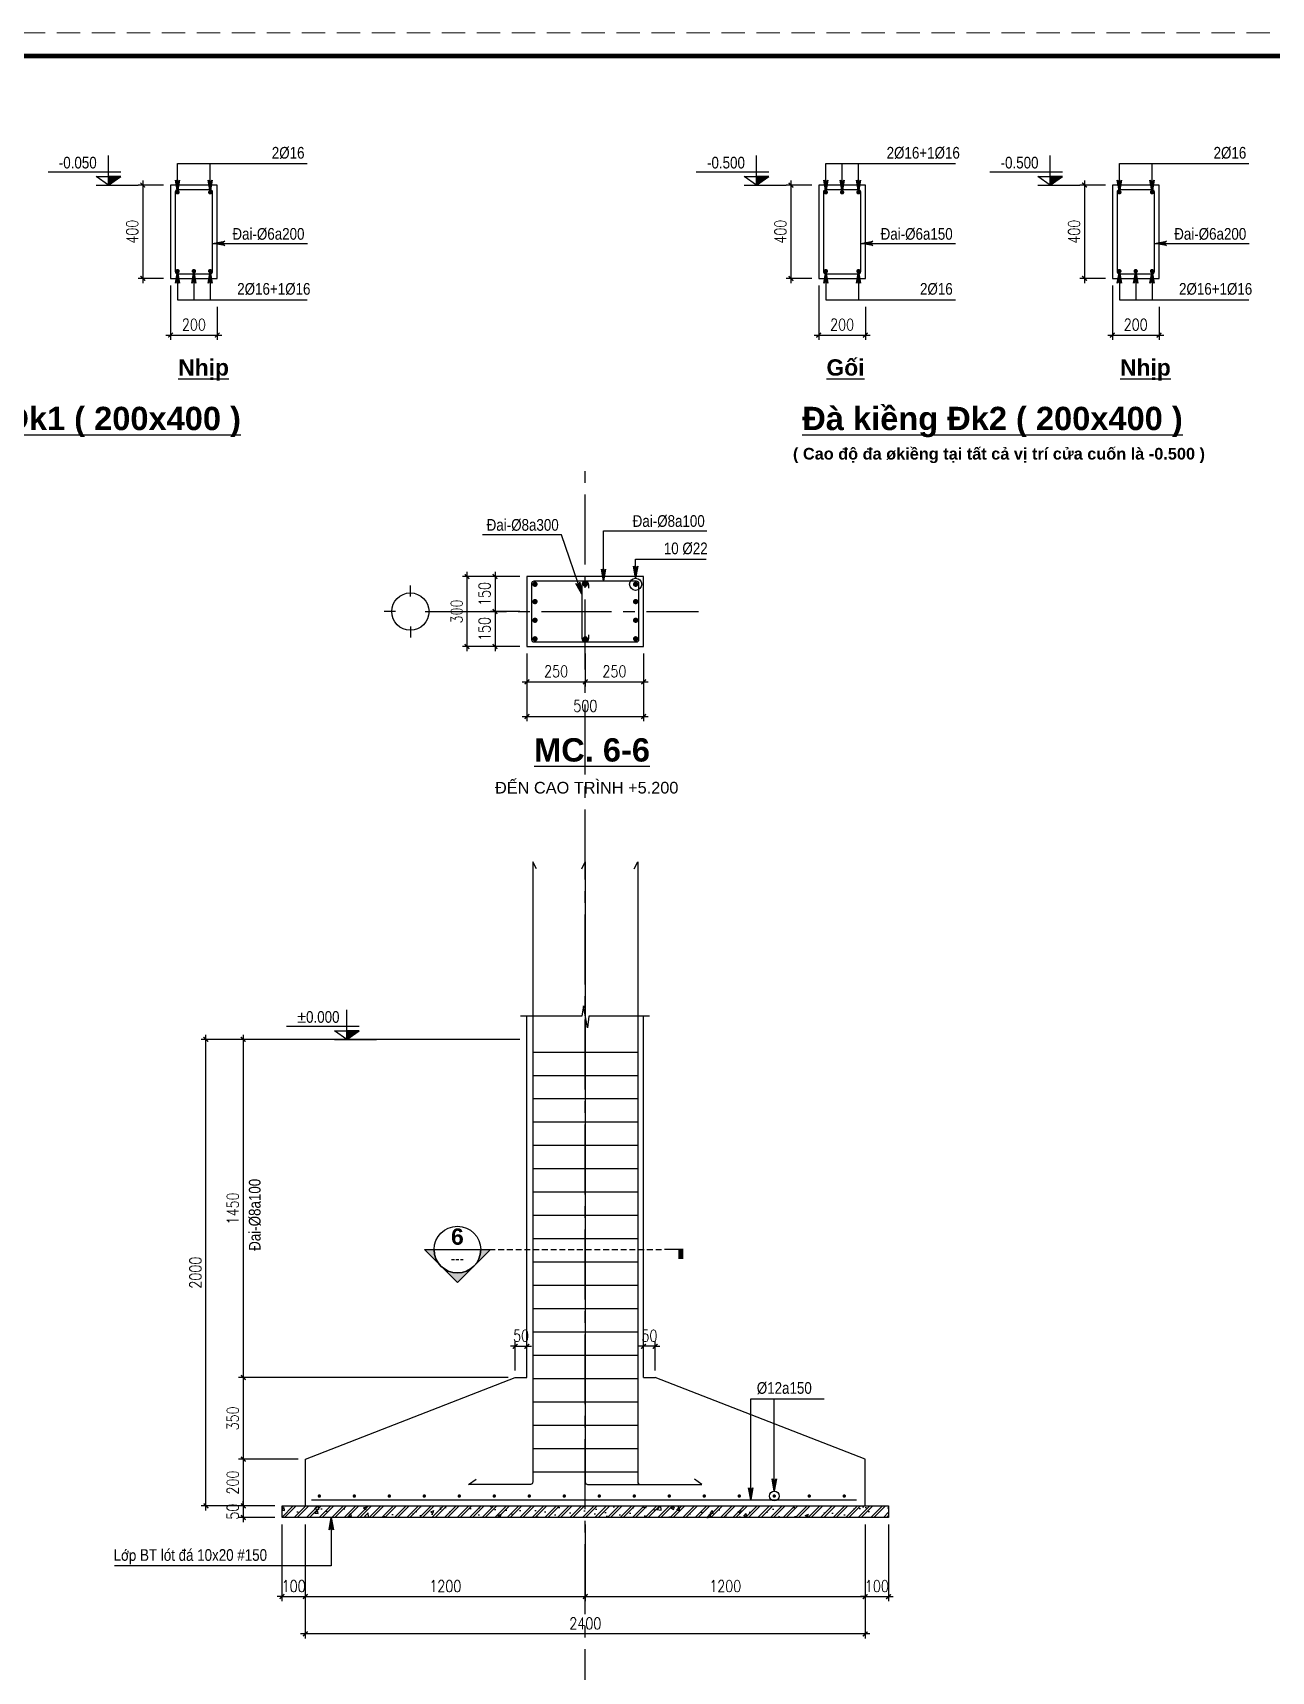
# Model space of a CAD drawing. Header units: millimetres. Extents: x 651127 to 1529722, y 768575 to 1021311.
# Drawn here: x 1387578 to 1414119, y 855819 to 890941 of the extents above; entities that cross this region are included whole.
import ezdxf
from ezdxf.enums import TextEntityAlignment as Align

# ---------------------------------------------------------------- set-up
doc = ezdxf.new("R2010")
doc.units = ezdxf.units.MM
doc.header["$LTSCALE"] = 1000
doc.header["$MEASUREMENT"] = 0
for name, pattern in [('CENTER2', [1.125, 0.75, -0.125, 0.125, -0.125]), ('HIDDEN', [0.375, 0.25, -0.125]), ('HIDDEN2', [0.1875, 0.125, -0.0625])]:
    doc.linetypes.add(name, pattern=pattern)
doc.layers.get('DEFPOINTS').update_dxf_attribs({"color": 8, "lineweight": 9})
for name, color, linetype in [('CHU VN', 7, 'Continuous'), ('COT DAI', 3, 'Continuous'), ('DUONG BAO', 7, 'Continuous'), ('HATCH', 8, 'Continuous'), ('KHUNG TEN', 7, 'Continuous'), ('KICH THUOC', 147, 'Continuous'), ('KY HIEU', 40, 'Continuous'), ('NET MANH', 143, 'Continuous'), ('THEP DOC', 1, 'Continuous'), ('TRUC', 8, 'CENTER2')]:
    doc.layers.add(name, color=color, linetype=linetype)
doc.styles.add('CHU 250', font='VNI-Helve-Condense.TTF')
doc.styles.add('CHU 350-HB', font='VNI-Helve-Bold.TTF')
doc.styles.add('CHU 500', font='VNI-Helve-Bold.TTF')
doc.styles.add('CHU KT', font='romans.shx', dxfattribs={"width": 0.8})
doc.styles.add('Helve-Condense', font='VNI-Helve.TTF')
doc.dimstyles.new('LEADER', dxfattribs={"dimscale": 100, "dimtxt": 2.5, "dimasz": 2, "dimexe": 1, "dimexo": 1.5, "dimgap": 1, "dimtad": 1, "dimdec": 0, "dimlfac": 0.5, "dimzin": 0, "dimdsep": 46, "dimtxsty": 'CHU KT', "dimblk": 'LEADER', "dimcen": 1.5, "dimdle": 1, "dimclrd": 256, "dimclre": 256, "dimclrt": 7, "dimadec": 0, "dimazin": 0, "dimtfac": 1, "dimtdec": 0, "dimtix": 1, "dimtmove": 2, "dimatfit": 3, "dimldrblk": 'LEADER', "dimfxl": 1, "dimtolj": 1, "dimtzin": 0, "dimarcsym": 0})
doc.dimstyles.new('TL20', dxfattribs={"dimscale": 100, "dimtxt": 2.5, "dimasz": 1, "dimexe": 1, "dimexo": 1.5, "dimgap": 1, "dimtad": 1, "dimdec": 0, "dimlfac": 0.2, "dimzin": 0, "dimdsep": 46, "dimtxsty": 'CHU KT', "dimblk": 'ARCHTICK', "dimcen": 1.5, "dimdle": 1, "dimclrd": 256, "dimclre": 256, "dimclrt": 7, "dimadec": 0, "dimazin": 0, "dimtfac": 1, "dimtdec": 0, "dimtix": 1, "dimtmove": 2, "dimatfit": 3, "dimfxl": 1, "dimtolj": 1, "dimtzin": 0, "dimarcsym": 0})

# ---------------------------------------------------------------- blocks, each defined once
blk = doc.blocks.new('_ARCHTICK')
at = {"color": 0, "linetype": 'ByBlock', "const_width": 0.3}
blk.add_lwpolyline([(-0.5, -0.5), (0.5, 0.5)], dxfattribs=at)
blk = doc.blocks.new('*D426')
at = {"layer": 'DEFPOINTS', "color": 0}
for p in [(1398169, 869364), (1392090, 862114), (1397919, 862114)]:
    blk.add_point(p, dxfattribs=at)
at = {"layer": 'KICH THUOC', "lineweight": -2}
for p, q in [((1398019, 869364), (1391990, 869364)), ((1392090, 869464), (1392090, 862014)), ((1397769, 862114), (1391990, 862114))]:
    blk.add_line(p, q, dxfattribs=at)
at = {"layer": 'KICH THUOC', "lineweight": -2, "xscale": 100, "yscale": 100, "zscale": 100}
for p, rotation in [((1392090, 869364), 90), ((1392090, 862114), 270)]:
    blk.add_blockref('_ARCHTICK', p, dxfattribs=dict(at, rotation=rotation))
at = {"layer": 'KICH THUOC', "color": 7, "insert": (1391865, 865739), "char_height": 250, "attachment_point": 5, "rotation": 90, "style": 'CHU KT'}
blk.add_mtext('\\A1;1450', dxfattribs=at)
blk = doc.blocks.new('*D427')
at = {"layer": 'DEFPOINTS', "color": 0}
for p in [(1397919, 862114), (1392090, 860364), (1393419, 860364)]:
    blk.add_point(p, dxfattribs=at)
at = {"layer": 'KICH THUOC', "lineweight": -2}
for p, q in [((1397769, 862114), (1391990, 862114)), ((1392090, 862214), (1392090, 860264)), ((1393269, 860364), (1391990, 860364))]:
    blk.add_line(p, q, dxfattribs=at)
at = {"layer": 'KICH THUOC', "lineweight": -2, "xscale": 100, "yscale": 100, "zscale": 100}
for p, rotation in [((1392090, 862114), 90), ((1392090, 860364), 270)]:
    blk.add_blockref('_ARCHTICK', p, dxfattribs=dict(at, rotation=rotation))
at = {"layer": 'KICH THUOC', "color": 7, "insert": (1391865, 861239), "char_height": 250, "attachment_point": 5, "rotation": 90, "style": 'CHU KT'}
blk.add_mtext('\\A1;350', dxfattribs=at)
blk = doc.blocks.new('*D428')
at = {"layer": 'DEFPOINTS', "color": 0}
for p in [(1393419, 860364), (1392090, 859364), (1392919, 859364)]:
    blk.add_point(p, dxfattribs=at)
at = {"layer": 'KICH THUOC', "lineweight": -2}
for p, q in [((1393269, 860364), (1391990, 860364)), ((1392090, 860464), (1392090, 859264)), ((1392769, 859364), (1391990, 859364))]:
    blk.add_line(p, q, dxfattribs=at)
at = {"layer": 'KICH THUOC', "lineweight": -2, "xscale": 100, "yscale": 100, "zscale": 100}
for p, rotation in [((1392090, 860364), 90), ((1392090, 859364), 270)]:
    blk.add_blockref('_ARCHTICK', p, dxfattribs=dict(at, rotation=rotation))
at = {"layer": 'KICH THUOC', "color": 7, "insert": (1391865, 859864), "char_height": 250, "attachment_point": 5, "rotation": 90, "style": 'CHU KT'}
blk.add_mtext('\\A1;200', dxfattribs=at)
blk = doc.blocks.new('*D429')
at = {"layer": 'DEFPOINTS', "color": 0}
for p in [(1392090, 859114), (1392919, 859364), (1392919, 859114)]:
    blk.add_point(p, dxfattribs=at)
at = {"layer": 'KICH THUOC', "lineweight": -2}
for p, q in [((1392090, 859364), (1392090, 859464)), ((1392769, 859364), (1391990, 859364)), ((1392769, 859114), (1391990, 859114)), ((1392090, 859364), (1392090, 859114)), ((1392090, 859114), (1392090, 859014))]:
    blk.add_line(p, q, dxfattribs=at)
at = {"layer": 'KICH THUOC', "lineweight": -2, "xscale": 100, "yscale": 100, "zscale": 100}
for p, rotation in [((1392090, 859364), 270), ((1392090, 859114), 90)]:
    blk.add_blockref('_ARCHTICK', p, dxfattribs=dict(at, rotation=rotation))
at = {"layer": 'KICH THUOC', "color": 7, "insert": (1391865, 859239), "char_height": 250, "attachment_point": 5, "rotation": 90, "style": 'CHU KT'}
blk.add_mtext('\\A1;50', dxfattribs=at)
blk = doc.blocks.new('*D430')
at = {"layer": 'DEFPOINTS', "color": 0}
for p in [(1391290, 869364), (1393242, 869364), (1392919, 859364)]:
    blk.add_point(p, dxfattribs=at)
at = {"layer": 'KICH THUOC', "lineweight": -2}
for p, q in [((1393092, 869364), (1391190, 869364)), ((1391290, 859264), (1391290, 869464)), ((1392769, 859364), (1391190, 859364))]:
    blk.add_line(p, q, dxfattribs=at)
at = {"layer": 'KICH THUOC', "lineweight": -2, "xscale": 100, "yscale": 100, "zscale": 100}
for p, rotation in [((1391290, 869364), 90), ((1391290, 859364), 270)]:
    blk.add_blockref('_ARCHTICK', p, dxfattribs=dict(at, rotation=rotation))
at = {"layer": 'KICH THUOC', "color": 7, "insert": (1391065, 864364), "char_height": 250, "attachment_point": 5, "rotation": 90, "style": 'CHU KT'}
blk.add_mtext('\\A1;2000', dxfattribs=at)
blk = doc.blocks.new('*D441')
at = {"layer": 'DEFPOINTS', "color": 0}
for p in [(1392919, 859114), (1393419, 859114), (1393419, 857419)]:
    blk.add_point(p, dxfattribs=at)
at = {"layer": 'KICH THUOC', "lineweight": -2}
for p, q in [((1392919, 858964), (1392919, 857319)), ((1393419, 858964), (1393419, 857319)), ((1392919, 857419), (1392819, 857419)), ((1392919, 857419), (1393419, 857419)), ((1393419, 857419), (1393519, 857419))]:
    blk.add_line(p, q, dxfattribs=at)
at = {"layer": 'KICH THUOC', "lineweight": -2, "xscale": 100, "yscale": 100, "zscale": 100}
blk.add_blockref('_ARCHTICK', (1392919, 857419), dxfattribs=at)
at = {"layer": 'KICH THUOC', "lineweight": -2, "xscale": 100, "yscale": 100, "zscale": 100, "rotation": 180}
blk.add_blockref('_ARCHTICK', (1393419, 857419), dxfattribs=at)
at = {"layer": 'KICH THUOC', "color": 7, "insert": (1393169, 857644), "char_height": 250, "attachment_point": 5, "style": 'CHU KT'}
blk.add_mtext('\\A1;100', dxfattribs=at)
blk = doc.blocks.new('*D442')
at = {"layer": 'DEFPOINTS', "color": 0}
for p in [(1393419, 859114), (1399419, 859114), (1399419, 857419)]:
    blk.add_point(p, dxfattribs=at)
at = {"layer": 'KICH THUOC', "lineweight": -2}
for p, q in [((1393419, 858964), (1393419, 857319)), ((1399419, 858964), (1399419, 857319)), ((1393319, 857419), (1399519, 857419))]:
    blk.add_line(p, q, dxfattribs=at)
at = {"layer": 'KICH THUOC', "lineweight": -2, "xscale": 100, "yscale": 100, "zscale": 100, "rotation": 180}
blk.add_blockref('_ARCHTICK', (1393419, 857419), dxfattribs=at)
at = {"layer": 'KICH THUOC', "lineweight": -2, "xscale": 100, "yscale": 100, "zscale": 100}
blk.add_blockref('_ARCHTICK', (1399419, 857419), dxfattribs=at)
at = {"layer": 'KICH THUOC', "color": 7, "insert": (1396419, 857644), "char_height": 250, "attachment_point": 5, "style": 'CHU KT'}
blk.add_mtext('\\A1;1200', dxfattribs=at)
blk = doc.blocks.new('*D443')
at = {"layer": 'DEFPOINTS', "color": 0}
for p in [(1399419, 859114), (1405419, 859114), (1405419, 857419)]:
    blk.add_point(p, dxfattribs=at)
at = {"layer": 'KICH THUOC', "lineweight": -2}
for p, q in [((1399419, 858964), (1399419, 857319)), ((1405419, 858964), (1405419, 857319)), ((1399319, 857419), (1405519, 857419))]:
    blk.add_line(p, q, dxfattribs=at)
at = {"layer": 'KICH THUOC', "lineweight": -2, "xscale": 100, "yscale": 100, "zscale": 100, "rotation": 180}
blk.add_blockref('_ARCHTICK', (1399419, 857419), dxfattribs=at)
at = {"layer": 'KICH THUOC', "lineweight": -2, "xscale": 100, "yscale": 100, "zscale": 100}
blk.add_blockref('_ARCHTICK', (1405419, 857419), dxfattribs=at)
at = {"layer": 'KICH THUOC', "color": 7, "insert": (1402419, 857644), "char_height": 250, "attachment_point": 5, "style": 'CHU KT'}
blk.add_mtext('\\A1;1200', dxfattribs=at)
blk = doc.blocks.new('*D444')
at = {"layer": 'DEFPOINTS', "color": 0}
for p in [(1405419, 859114), (1405919, 859114), (1405919, 857419)]:
    blk.add_point(p, dxfattribs=at)
at = {"layer": 'KICH THUOC', "lineweight": -2}
for p, q in [((1405419, 858964), (1405419, 857319)), ((1405919, 858964), (1405919, 857319)), ((1405419, 857419), (1405319, 857419)), ((1405419, 857419), (1405919, 857419)), ((1405919, 857419), (1406019, 857419))]:
    blk.add_line(p, q, dxfattribs=at)
at = {"layer": 'KICH THUOC', "lineweight": -2, "xscale": 100, "yscale": 100, "zscale": 100}
blk.add_blockref('_ARCHTICK', (1405419, 857419), dxfattribs=at)
at = {"layer": 'KICH THUOC', "lineweight": -2, "xscale": 100, "yscale": 100, "zscale": 100, "rotation": 180}
blk.add_blockref('_ARCHTICK', (1405919, 857419), dxfattribs=at)
at = {"layer": 'KICH THUOC', "color": 7, "insert": (1405669, 857644), "char_height": 250, "attachment_point": 5, "style": 'CHU KT'}
blk.add_mtext('\\A1;100', dxfattribs=at)
blk = doc.blocks.new('*D445')
at = {"layer": 'DEFPOINTS', "color": 0}
for p in [(1405419, 859114), (1393419, 858964), (1393419, 856619)]:
    blk.add_point(p, dxfattribs=at)
at = {"layer": 'KICH THUOC', "lineweight": -2}
for p, q in [((1393419, 858814), (1393419, 856519)), ((1405419, 858964), (1405419, 856519)), ((1405519, 856619), (1393319, 856619))]:
    blk.add_line(p, q, dxfattribs=at)
at = {"layer": 'KICH THUOC', "lineweight": -2, "xscale": 100, "yscale": 100, "zscale": 100, "rotation": 180}
blk.add_blockref('_ARCHTICK', (1393419, 856619), dxfattribs=at)
at = {"layer": 'KICH THUOC', "lineweight": -2, "xscale": 100, "yscale": 100, "zscale": 100}
blk.add_blockref('_ARCHTICK', (1405419, 856619), dxfattribs=at)
at = {"layer": 'KICH THUOC', "color": 7, "insert": (1399419, 856844), "char_height": 250, "attachment_point": 5, "style": 'CHU KT'}
blk.add_mtext('\\A1;2400', dxfattribs=at)
blk = doc.blocks.new('*D446')
at = {"layer": 'DEFPOINTS', "color": 0}
for p in [(1398169, 862784), (1397919, 862114), (1398169, 862114)]:
    blk.add_point(p, dxfattribs=at)
at = {"layer": 'KICH THUOC', "lineweight": -2}
for p, q in [((1397919, 862784), (1397819, 862784)), ((1397919, 862264), (1397919, 862884)), ((1397919, 862784), (1398169, 862784)), ((1398169, 862264), (1398169, 862884)), ((1398169, 862784), (1398269, 862784))]:
    blk.add_line(p, q, dxfattribs=at)
at = {"layer": 'KICH THUOC', "lineweight": -2, "xscale": 100, "yscale": 100, "zscale": 100}
blk.add_blockref('_ARCHTICK', (1397919, 862784), dxfattribs=at)
at = {"layer": 'KICH THUOC', "lineweight": -2, "xscale": 100, "yscale": 100, "zscale": 100, "rotation": 180}
blk.add_blockref('_ARCHTICK', (1398169, 862784), dxfattribs=at)
at = {"layer": 'KICH THUOC', "color": 7, "insert": (1398044, 863009), "char_height": 250, "attachment_point": 5, "style": 'CHU KT'}
blk.add_mtext('\\A1;50', dxfattribs=at)
blk = doc.blocks.new('*D447')
at = {"layer": 'DEFPOINTS', "color": 0}
for p in [(1400669, 862784), (1400669, 862114), (1400919, 862114)]:
    blk.add_point(p, dxfattribs=at)
at = {"layer": 'KICH THUOC', "lineweight": -2}
for p, q in [((1400669, 862784), (1400569, 862784)), ((1400669, 862264), (1400669, 862884)), ((1400919, 862784), (1400669, 862784)), ((1400919, 862264), (1400919, 862884)), ((1400919, 862784), (1401019, 862784))]:
    blk.add_line(p, q, dxfattribs=at)
at = {"layer": 'KICH THUOC', "lineweight": -2, "xscale": 100, "yscale": 100, "zscale": 100}
blk.add_blockref('_ARCHTICK', (1400669, 862784), dxfattribs=at)
at = {"layer": 'KICH THUOC', "lineweight": -2, "xscale": 100, "yscale": 100, "zscale": 100, "rotation": 180}
blk.add_blockref('_ARCHTICK', (1400919, 862784), dxfattribs=at)
at = {"layer": 'KICH THUOC', "color": 7, "insert": (1400794, 863009), "char_height": 250, "attachment_point": 5, "style": 'CHU KT'}
blk.add_mtext('\\A1;50', dxfattribs=at)
blk = doc.blocks.new('*U88')
h = blk.add_hatch(color=256)
edge = h.paths.add_edge_path()
edge.add_line((183356, 206715), (183563, 206715))
edge.add_line((183563, 206715), (182856, 206008))
edge.add_line((182856, 206008), (182149, 206715))
edge.add_line((182149, 206715), (182356, 206715))
edge.add_arc((182856, 206715), 500, 180, 360)
blk.add_hatch(color=256).paths.add_polyline_path([(187698, 206515), (187609, 206515), (187609, 206715), (187698, 206715)])
for p, q in [((182356, 206715), (183356, 206715)), ((187698, 206715), (187298, 206715)), ((187609, 206515), (187609, 206715))]:
    blk.add_line(p, q)
at = {"color": 143, "linetype": 'HIDDEN2'}
blk.add_line((183356, 206715), (187298, 206715), dxfattribs=at)
blk.add_lwpolyline([(183356, 206715), (183563, 206715), (182856, 206008), (182149, 206715), (182356, 206715, 1)], format="xyb", close=True)
blk.add_circle((182856, 206715), 500)
at = {"style": 'CHU 350-HB', "flags": 8}
blk.add_attdef('A', text='', height=350, dxfattribs=at).set_placement((182856, 206715), align=Align.BOTTOM_CENTER)
at = {"style": 'CHU 250', "flags": 8}
blk.add_attdef('S-111', text='', height=250, dxfattribs=at).set_placement((182856, 206653), align=Align.TOP_CENTER)
blk = doc.blocks.new('*D456')
at = {"layer": 'DEFPOINTS', "color": 0}
for p in [(1398169, 877785), (1399419, 877785), (1399419, 877028)]:
    blk.add_point(p, dxfattribs=at)
at = {"layer": 'KICH THUOC', "lineweight": -2}
for p, q in [((1398169, 877635), (1398169, 876928)), ((1399419, 877635), (1399419, 876928)), ((1398069, 877028), (1399519, 877028))]:
    blk.add_line(p, q, dxfattribs=at)
at = {"layer": 'KICH THUOC', "lineweight": -2, "xscale": 100, "yscale": 100, "zscale": 100, "rotation": 180}
blk.add_blockref('_ARCHTICK', (1398169, 877028), dxfattribs=at)
at = {"layer": 'KICH THUOC', "lineweight": -2, "xscale": 100, "yscale": 100, "zscale": 100}
blk.add_blockref('_ARCHTICK', (1399419, 877028), dxfattribs=at)
at = {"layer": 'KICH THUOC', "color": 7, "insert": (1398794, 877253), "char_height": 250, "attachment_point": 5, "style": 'CHU KT'}
blk.add_mtext('\\A1;250', dxfattribs=at)
blk = doc.blocks.new('*D457')
at = {"layer": 'DEFPOINTS', "color": 0}
for p in [(1399419, 877785), (1400669, 877785), (1400669, 877028)]:
    blk.add_point(p, dxfattribs=at)
at = {"layer": 'KICH THUOC', "lineweight": -2}
for p, q in [((1399419, 877635), (1399419, 876928)), ((1400669, 877635), (1400669, 876928)), ((1399319, 877028), (1400769, 877028))]:
    blk.add_line(p, q, dxfattribs=at)
at = {"layer": 'KICH THUOC', "lineweight": -2, "xscale": 100, "yscale": 100, "zscale": 100, "rotation": 180}
blk.add_blockref('_ARCHTICK', (1399419, 877028), dxfattribs=at)
at = {"layer": 'KICH THUOC', "lineweight": -2, "xscale": 100, "yscale": 100, "zscale": 100}
blk.add_blockref('_ARCHTICK', (1400669, 877028), dxfattribs=at)
at = {"layer": 'KICH THUOC', "color": 7, "insert": (1400044, 877253), "char_height": 250, "attachment_point": 5, "style": 'CHU KT'}
blk.add_mtext('\\A1;250', dxfattribs=at)
blk = doc.blocks.new('*D458')
at = {"layer": 'DEFPOINTS', "color": 0}
for p in [(1398169, 877785), (1400669, 877785), (1400669, 876286)]:
    blk.add_point(p, dxfattribs=at)
at = {"layer": 'KICH THUOC', "lineweight": -2}
for p, q in [((1398169, 877635), (1398169, 876186)), ((1400669, 877635), (1400669, 876186)), ((1398069, 876286), (1400769, 876286))]:
    blk.add_line(p, q, dxfattribs=at)
at = {"layer": 'KICH THUOC', "lineweight": -2, "xscale": 100, "yscale": 100, "zscale": 100, "rotation": 180}
blk.add_blockref('_ARCHTICK', (1398169, 876286), dxfattribs=at)
at = {"layer": 'KICH THUOC', "lineweight": -2, "xscale": 100, "yscale": 100, "zscale": 100}
blk.add_blockref('_ARCHTICK', (1400669, 876286), dxfattribs=at)
at = {"layer": 'KICH THUOC', "color": 7, "insert": (1399419, 876511), "char_height": 250, "attachment_point": 5, "style": 'CHU KT'}
blk.add_mtext('\\A1;500', dxfattribs=at)
blk = doc.blocks.new('*D459')
at = {"layer": 'DEFPOINTS', "color": 0}
for p in [(1398169, 879285), (1397485, 878535), (1398169, 878535)]:
    blk.add_point(p, dxfattribs=at)
at = {"layer": 'KICH THUOC', "lineweight": -2}
for p, q in [((1398019, 879285), (1397385, 879285)), ((1397485, 879385), (1397485, 878435)), ((1398019, 878535), (1397385, 878535))]:
    blk.add_line(p, q, dxfattribs=at)
at = {"layer": 'KICH THUOC', "lineweight": -2, "xscale": 100, "yscale": 100, "zscale": 100}
for p, rotation in [((1397485, 879285), 90), ((1397485, 878535), 270)]:
    blk.add_blockref('_ARCHTICK', p, dxfattribs=dict(at, rotation=rotation))
at = {"layer": 'KICH THUOC', "color": 7, "insert": (1397260, 878910), "char_height": 250, "attachment_point": 5, "rotation": 90, "style": 'CHU KT'}
blk.add_mtext('\\A1;150', dxfattribs=at)
blk = doc.blocks.new('*D460')
at = {"layer": 'DEFPOINTS', "color": 0}
for p in [(1398169, 878535), (1397485, 877785), (1398169, 877785)]:
    blk.add_point(p, dxfattribs=at)
at = {"layer": 'KICH THUOC', "lineweight": -2}
for p, q in [((1398019, 878535), (1397385, 878535)), ((1397485, 878635), (1397485, 877685)), ((1398019, 877785), (1397385, 877785))]:
    blk.add_line(p, q, dxfattribs=at)
at = {"layer": 'KICH THUOC', "lineweight": -2, "xscale": 100, "yscale": 100, "zscale": 100}
for p, rotation in [((1397485, 878535), 90), ((1397485, 877785), 270)]:
    blk.add_blockref('_ARCHTICK', p, dxfattribs=dict(at, rotation=rotation))
at = {"layer": 'KICH THUOC', "color": 7, "insert": (1397260, 878160), "char_height": 250, "attachment_point": 5, "rotation": 90, "style": 'CHU KT'}
blk.add_mtext('\\A1;150', dxfattribs=at)
blk = doc.blocks.new('*D461')
at = {"layer": 'DEFPOINTS', "color": 0}
for p in [(1396887, 879285), (1398169, 879285), (1398169, 877785)]:
    blk.add_point(p, dxfattribs=at)
at = {"layer": 'KICH THUOC', "lineweight": -2}
for p, q in [((1398019, 879285), (1396787, 879285)), ((1396887, 877685), (1396887, 879385)), ((1398019, 877785), (1396787, 877785))]:
    blk.add_line(p, q, dxfattribs=at)
at = {"layer": 'KICH THUOC', "lineweight": -2, "xscale": 100, "yscale": 100, "zscale": 100}
for p, rotation in [((1396887, 879285), 90), ((1396887, 877785), 270)]:
    blk.add_blockref('_ARCHTICK', p, dxfattribs=dict(at, rotation=rotation))
at = {"layer": 'KICH THUOC', "color": 7, "insert": (1396662, 878535), "char_height": 250, "attachment_point": 5, "rotation": 90, "style": 'CHU KT'}
blk.add_mtext('\\A1;300', dxfattribs=at)
blk = doc.blocks.new('LEADER')
at = {"linetype": 'CENTER2'}
blk.add_hatch(color=256, dxfattribs=at).paths.add_polyline_path([(-1.3, 0.22), (-1, 0), (-1.3, -0.22), (0, 0)])
blk.add_line((0, 0), (-1, 0), dxfattribs=at)
blk.add_lwpolyline([(-1.3, 0.22), (0, 0), (-1.3, -0.22), (-1, 0), (-1.3, 0.22)], dxfattribs=at)
blk = doc.blocks.new('TRUC')
for p, q in [((0, 320), (0, 560)), ((-320, 0), (-560, 0)), ((320, 0), (560, 0)), ((0, -320), (0, -560))]:
    blk.add_line(p, q)
blk.add_circle((0, 0), 400)
at = {"linetype": 'Continuous', "style": 'CHU 350-HB'}
blk.add_attdef('2', text='', height=350, dxfattribs=at).set_placement((0, 0), align=Align.MIDDLE_CENTER)
blk = doc.blocks.new('*U9')
blk.add_hatch(color=256).paths.add_polyline_path([(-371, 181), (-636, 0), (-636, 181)])
for p, q in [((-636, 0), (-636, 631)), ((-1929, 281), (-371, 281)), ((-900, 181), (-636, 181)), ((-636, 0), (-900, 181)), ((-900, 0), (0, 0)), ((-371, 181), (-636, 181)), ((-636, 0), (-371, 181))]:
    blk.add_line(p, q)
at = {"linetype": 'CENTER2', "style": 'CHU 250'}
blk.add_attdef('CD', text='', height=250, dxfattribs=at).set_placement((-1699, 281), align=Align.BOTTOM_LEFT)
blk.add_attdef('%%P0.000', (771, 355), '', height=250, dxfattribs=at)
blk = doc.blocks.new('*D645')
at = {"layer": 'DEFPOINTS', "color": 0}
for p in [(1404423, 887676), (1403827, 885676), (1404423, 885676)]:
    blk.add_point(p, dxfattribs=at)
at = {"layer": 'KICH THUOC', "lineweight": -2}
for p, q in [((1404273, 887676), (1403727, 887676)), ((1403827, 887776), (1403827, 885576)), ((1404273, 885676), (1403727, 885676))]:
    blk.add_line(p, q, dxfattribs=at)
at = {"layer": 'KICH THUOC', "lineweight": -2, "xscale": 100, "yscale": 100, "zscale": 100}
for p, rotation in [((1403827, 887676), 90), ((1403827, 885676), 270)]:
    blk.add_blockref('_ARCHTICK', p, dxfattribs=dict(at, rotation=rotation))
at = {"layer": 'KICH THUOC', "color": 7, "insert": (1403602, 886676), "char_height": 250, "attachment_point": 5, "rotation": 90, "style": 'CHU KT'}
blk.add_mtext('\\A1;400', dxfattribs=at)
blk = doc.blocks.new('*D646')
at = {"layer": 'DEFPOINTS', "color": 0}
for p in [(1404423, 885676), (1405423, 885218), (1405423, 884460)]:
    blk.add_point(p, dxfattribs=at)
at = {"layer": 'KICH THUOC', "lineweight": -2}
for p, q in [((1404423, 885526), (1404423, 884360)), ((1405423, 885068), (1405423, 884360)), ((1404323, 884460), (1405523, 884460))]:
    blk.add_line(p, q, dxfattribs=at)
at = {"layer": 'KICH THUOC', "lineweight": -2, "xscale": 100, "yscale": 100, "zscale": 100, "rotation": 180}
blk.add_blockref('_ARCHTICK', (1404423, 884460), dxfattribs=at)
at = {"layer": 'KICH THUOC', "lineweight": -2, "xscale": 100, "yscale": 100, "zscale": 100}
blk.add_blockref('_ARCHTICK', (1405423, 884460), dxfattribs=at)
at = {"layer": 'KICH THUOC', "color": 7, "insert": (1404923, 884685), "char_height": 250, "attachment_point": 5, "style": 'CHU KT'}
blk.add_mtext('\\A1;200', dxfattribs=at)
blk = doc.blocks.new('*D647')
at = {"layer": 'DEFPOINTS', "color": 0}
for p in [(1410715, 887676), (1410119, 885676), (1410715, 885676)]:
    blk.add_point(p, dxfattribs=at)
at = {"layer": 'KICH THUOC', "lineweight": -2}
for p, q in [((1410565, 887676), (1410019, 887676)), ((1410119, 887776), (1410119, 885576)), ((1410565, 885676), (1410019, 885676))]:
    blk.add_line(p, q, dxfattribs=at)
at = {"layer": 'KICH THUOC', "lineweight": -2, "xscale": 100, "yscale": 100, "zscale": 100}
for p, rotation in [((1410119, 887676), 90), ((1410119, 885676), 270)]:
    blk.add_blockref('_ARCHTICK', p, dxfattribs=dict(at, rotation=rotation))
at = {"layer": 'KICH THUOC', "color": 7, "insert": (1409894, 886676), "char_height": 250, "attachment_point": 5, "rotation": 90, "style": 'CHU KT'}
blk.add_mtext('\\A1;400', dxfattribs=at)
blk = doc.blocks.new('*D648')
at = {"layer": 'DEFPOINTS', "color": 0}
for p in [(1410715, 885676), (1411715, 885218), (1411715, 884460)]:
    blk.add_point(p, dxfattribs=at)
at = {"layer": 'KICH THUOC', "lineweight": -2}
for p, q in [((1410715, 885526), (1410715, 884360)), ((1411715, 885068), (1411715, 884360)), ((1410615, 884460), (1411815, 884460))]:
    blk.add_line(p, q, dxfattribs=at)
at = {"layer": 'KICH THUOC', "lineweight": -2, "xscale": 100, "yscale": 100, "zscale": 100, "rotation": 180}
blk.add_blockref('_ARCHTICK', (1410715, 884460), dxfattribs=at)
at = {"layer": 'KICH THUOC', "lineweight": -2, "xscale": 100, "yscale": 100, "zscale": 100}
blk.add_blockref('_ARCHTICK', (1411715, 884460), dxfattribs=at)
at = {"layer": 'KICH THUOC', "color": 7, "insert": (1411215, 884685), "char_height": 250, "attachment_point": 5, "style": 'CHU KT'}
blk.add_mtext('\\A1;200', dxfattribs=at)
blk = doc.blocks.new('*D1139')
at = {"layer": 'DEFPOINTS', "color": 0}
for p in [(1390531, 887676), (1389935, 885676), (1390531, 885676)]:
    blk.add_point(p, dxfattribs=at)
at = {"layer": 'KICH THUOC', "lineweight": -2}
for p, q in [((1390381, 887676), (1389835, 887676)), ((1389935, 887776), (1389935, 885576)), ((1390381, 885676), (1389835, 885676))]:
    blk.add_line(p, q, dxfattribs=at)
at = {"layer": 'KICH THUOC', "lineweight": -2, "xscale": 100, "yscale": 100, "zscale": 100}
for p, rotation in [((1389935, 887676), 90), ((1389935, 885676), 270)]:
    blk.add_blockref('_ARCHTICK', p, dxfattribs=dict(at, rotation=rotation))
at = {"layer": 'KICH THUOC', "color": 7, "insert": (1389710, 886676), "char_height": 250, "attachment_point": 5, "rotation": 90, "style": 'CHU KT'}
blk.add_mtext('\\A1;400', dxfattribs=at)
blk = doc.blocks.new('*D1140')
at = {"layer": 'DEFPOINTS', "color": 0}
for p in [(1390531, 885676), (1391531, 885218), (1391531, 884460)]:
    blk.add_point(p, dxfattribs=at)
at = {"layer": 'KICH THUOC', "lineweight": -2}
for p, q in [((1390531, 885526), (1390531, 884360)), ((1391531, 885068), (1391531, 884360)), ((1390431, 884460), (1391631, 884460))]:
    blk.add_line(p, q, dxfattribs=at)
at = {"layer": 'KICH THUOC', "lineweight": -2, "xscale": 100, "yscale": 100, "zscale": 100, "rotation": 180}
blk.add_blockref('_ARCHTICK', (1390531, 884460), dxfattribs=at)
at = {"layer": 'KICH THUOC', "lineweight": -2, "xscale": 100, "yscale": 100, "zscale": 100}
blk.add_blockref('_ARCHTICK', (1391531, 884460), dxfattribs=at)
at = {"layer": 'KICH THUOC', "color": 7, "insert": (1391031, 884685), "char_height": 250, "attachment_point": 5, "style": 'CHU KT'}
blk.add_mtext('\\A1;200', dxfattribs=at)

msp = doc.modelspace()

# ---------------------------------------------------------------- hatches: boundary and pattern name
at = {"layer": 'HATCH'}
h = msp.add_hatch(dxfattribs=at)
h.set_pattern_fill('BETONG', color=256, scale=100, style=0, pattern_type=2)
h.set_pattern_definition([(50, (595389.74, -8601.83), (717.26018, -62.75213), [75, -825]), (355, (595389.74, -8601.8), (-138.75133, 752.19213), [60, -660]), (100.4514, (595449.5, -8607.06), (578.5094, 689.43954), [63.7402, -701.1421]), (46.1842, (595389.7, -8401.8), (1067.24105, -165.519), [112.5, -1237.5]), (96.6356, (595478.7, -8415.6), (934.6627, 974.1179), [95.6103, -1051.713]), (351.1842, (595389.7, -8401.8), (934.6619, 974.1186), [90, -990]), (21, (595489.74, -8451.83), (596.90705, -402.6189), [75, -825]), (326, (595489.74, -8451.8), (243.31533, 725.15005), [60, -660]), (71.4514, (595539.5, -8485.4), (840.22263, 322.5305), [63.7402, -701.1421]), (37.5, (595389.74, -8601.83), (12.159855, 332.893854), [0, -652, 0, -670, 0, -662.5]), (7.5, (595389.74, -8601.83), (263.06954, 394.41171), [0, -382, 0, -637, 0, -252.5]), (327.5, (595166.74, -8601.83), (533.822436, -22.55487), [0, -250, 0, -780, 0, -1035]), (317.5, (595066.74, -8601.83), (583.18617, 100.10498), [0, -325, 0, -518, 0, -735]), (45, (595389.74, -8601.83), (-134.350288, 134.350288), []), (45, (595389.74, -8536.83), (-134.350288, 134.350288), [])])
h.paths.add_polyline_path([(1392919.5, 859113.6), (1392919.5, 859363.6), (1405919.5, 859363.6), (1405919.5, 859113.6)])

# ---------------------------------------------------------------- linework, layer by layer
at = {"layer": 'COT DAI'}
for p, q in [((1398294.5, 869092.8), (1400544.5, 869092.8)), ((1398294.5, 868592.8), (1400544.5, 868592.8)), ((1398294.5, 868092.8), (1400544.5, 868092.8)), ((1398294.5, 867592.8), (1400544.5, 867592.8)), ((1398294.5, 867092.8), (1400544.5, 867092.8)), ((1398294.5, 866592.8), (1400544.5, 866592.8)), ((1398294.5, 866092.8), (1400544.5, 866092.8)), ((1398294.5, 865592.8), (1400544.5, 865592.8)), ((1398294.5, 865092.8), (1400544.5, 865092.8)), ((1398294.5, 864592.8), (1400544.5, 864592.8)), ((1398294.5, 864092.8), (1400544.5, 864092.8)), ((1398294.5, 863592.8), (1400544.5, 863592.8)), ((1398294.5, 863092.8), (1400544.5, 863092.8)), ((1398294.5, 862592.8), (1400544.5, 862592.8)), ((1398294.5, 862092.8), (1400544.5, 862092.8)), ((1398294.5, 861592.8), (1400544.5, 861592.8)), ((1398294.5, 861092.8), (1400544.5, 861092.8)), ((1398294.5, 860592.8), (1400544.5, 860592.8)), ((1398294.5, 860092.8), (1400544.5, 860092.8))]:
    msp.add_line(p, q, dxfattribs=at)
for points in [[(1390681.4, 885776.5), (1391381.4, 885776.5, 0.4142136), (1391431.4, 885826.5), (1391431.4, 887526.5, 0.4142136), (1391381.4, 887576.5), (1390681.4, 887576.5, 0.4142136), (1390631.4, 887526.5), (1390631.4, 885826.5, 0.4142136)], [(1404573.3, 885776.5), (1405273.3, 885776.5, 0.4142136), (1405323.3, 885826.5), (1405323.3, 887526.5, 0.4142136), (1405273.3, 887576.5), (1404573.3, 887576.5, 0.4142136), (1404523.3, 887526.5), (1404523.3, 885826.5, 0.4142136)], [(1410864.9, 885776.5), (1411564.9, 885776.5, 0.4142136), (1411614.9, 885826.5), (1411614.9, 887526.5, 0.4142136), (1411564.9, 887576.5), (1410864.9, 887576.5, 0.4142136), (1410814.9, 887526.5), (1410814.9, 885826.5, 0.4142136)], [(1398269.5, 879134.6), (1398269.5, 877934.6, 0.4142136), (1398319.5, 877884.6), (1400519.5, 877884.6, 0.4142136), (1400569.5, 877934.6), (1400569.5, 879134.6, 0.4142136), (1400519.5, 879184.6), (1398319.5, 879184.6, 0.4142136)]]:
    msp.add_lwpolyline(points, format="xyb", close=True, dxfattribs=at)
msp.add_lwpolyline([(1399495.2, 879032.2), (1399495.2, 879108.8, 1), (1399343.7, 879108.8), (1399343.7, 877960.3, 1), (1399495.2, 877960.3), (1399495.2, 878036.9)], format="xyb", dxfattribs=at)
at = {"layer": 'DEFPOINTS', "linetype": 'HIDDEN', "ltscale": 2}
msp.add_lwpolyline([(1356991.5, 831540.9), (1441091.5, 831540.9), (1441091.5, 890940.9), (1356991.5, 890940.9)], close=True, dxfattribs=at)
at = {"layer": 'DUONG BAO'}
for p, q in [((1398169.5, 862113.6), (1398169.5, 869863.6)), ((1400669.5, 862113.6), (1400669.5, 869863.6)), ((1393419.5, 860363.6), (1397919.5, 862113.6)), ((1397919.5, 862113.6), (1398169.5, 862113.6)), ((1400669.5, 862113.6), (1400919.5, 862113.6)), ((1405419.5, 860363.6), (1400919.5, 862113.6)), ((1393419.5, 859363.6), (1393419.5, 860363.6)), ((1405419.5, 859363.6), (1405419.5, 860363.6))]:
    msp.add_line(p, q, dxfattribs=at)
for points in [[(1390531.4, 885676.5), (1391531.4, 885676.5), (1391531.4, 887676.5), (1390531.4, 887676.5)], [(1404423.3, 885676.5), (1405423.3, 885676.5), (1405423.3, 887676.5), (1404423.3, 887676.5)], [(1410714.9, 885676.5), (1411714.9, 885676.5), (1411714.9, 887676.5), (1410714.9, 887676.5)], [(1398169.5, 879284.6), (1398169.5, 877784.6), (1400669.5, 877784.6), (1400669.5, 879284.6)]]:
    msp.add_lwpolyline(points, close=True, dxfattribs=at)
at = {"layer": 'KHUNG TEN', "const_width": 100}
msp.add_lwpolyline([(1358991.5, 832040.9), (1440591.5, 832040.9), (1440591.5, 890440.9), (1358991.5, 890440.9)], close=True, dxfattribs=at)
at = {"layer": 'KICH THUOC'}
msp.add_lwpolyline([(1400796.4, 869863.6), (1399498.4, 869863.6), (1399469, 869611.3), (1399380, 870084.4), (1399346.8, 869863.6), (1398033.2, 869863.6)], dxfattribs=at)
for centre, radius in [((1400498.3, 879119.2), 130.1), ((1403470, 859575.1), 106)]:
    msp.add_circle(centre, radius, dxfattribs=at)
at = {"layer": 'NET MANH'}
msp.add_lwpolyline([(1392919.5, 859113.6), (1392919.5, 859363.6), (1405919.5, 859363.6), (1405919.5, 859113.6)], close=True, dxfattribs=at)
at = {"layer": 'THEP DOC'}
msp.add_line((1393549.2, 859493.8), (1405228.6, 859493.8), dxfattribs=at)
at = {"layer": 'THEP DOC', "linetype": 'CENTER2'}
for points, const_width in [([(1390657.9, 887521.8, 1), (1390704.8, 887521.8, 1)], 46.9), ([(1391405, 887521.8, -1), (1391358.1, 887521.8, -1)], 46.9), ([(1404549.7, 887521.8, 1), (1404596.6, 887521.8, 1)], 46.9), ([(1404946.7, 887521.8, -1), (1404899.8, 887521.8, -1)], 46.9), ([(1405296.8, 887521.8, -1), (1405249.9, 887521.8, -1)], 46.9), ([(1410841.4, 887521.8, 1), (1410888.3, 887521.8, 1)], 46.9), ([(1411588.5, 887521.8, -1), (1411541.6, 887521.8, -1)], 46.9), ([(1390657.9, 885831.1, -1), (1390704.8, 885831.1, -1)], 46.9), ([(1391054.9, 885831.1, 1), (1391008, 885831.1, 1)], 46.9), ([(1391405, 885831.1, 1), (1391358.1, 885831.1, 1)], 46.9), ([(1404549.7, 885831.1, -1), (1404596.6, 885831.1, -1)], 46.9), ([(1405296.8, 885831.1, 1), (1405249.9, 885831.1, 1)], 46.9), ([(1410841.4, 885831.1, -1), (1410888.3, 885831.1, -1)], 46.9), ([(1411238.4, 885831.1, 1), (1411191.5, 885831.1, 1)], 46.9), ([(1411588.5, 885831.1, 1), (1411541.6, 885831.1, 1)], 46.9), ([(1398340.7, 879147.9, -1), (1398340.7, 879090.6, -1)], 57.3), ([(1399419.5, 879147.9, 1), (1399419.5, 879090.6, 1)], 57.3), ([(1400498.3, 879147.9, 1), (1400498.3, 879090.6, 1)], 57.3), ([(1398340.7, 878776.1, -1), (1398340.7, 878718.9, -1)], 57.3), ([(1400498.3, 878776.1, 1), (1400498.3, 878718.9, 1)], 57.3), ([(1398340.7, 878319, 1), (1398340.7, 878376.3, 1)], 57.3), ([(1400498.3, 878319, -1), (1400498.3, 878376.3, -1)], 57.3), ([(1398340.7, 877921.3, 1), (1398340.7, 877978.6, 1)], 57.3), ([(1399419.5, 877921.3, -1), (1399419.5, 877978.6, -1)], 57.3), ([(1400498.3, 877921.3, -1), (1400498.3, 877978.6, -1)], 57.3), ([(1393737.7, 859575.1, -1), (1393701.3, 859575.1, -1)], 36.5), ([(1394487.7, 859575.1, -1), (1394451.3, 859575.1, -1)], 36.5), ([(1395237.7, 859575.1, -1), (1395201.3, 859575.1, -1)], 36.5), ([(1395987.7, 859575.1, -1), (1395951.3, 859575.1, -1)], 36.5), ([(1396737.7, 859575.1, -1), (1396701.3, 859575.1, -1)], 36.5), ([(1397487.7, 859575.1, -1), (1397451.3, 859575.1, -1)], 36.5), ([(1398237.7, 859575.1, -1), (1398201.3, 859575.1, -1)], 36.5), ([(1398987.7, 859575.1, -1), (1398951.3, 859575.1, -1)], 36.5), ([(1399737.7, 859575.1, -1), (1399701.3, 859575.1, -1)], 36.5), ([(1400487.7, 859575.1, -1), (1400451.3, 859575.1, -1)], 36.5), ([(1401237.7, 859575.1, -1), (1401201.3, 859575.1, -1)], 36.5), ([(1401987.7, 859575.1, -1), (1401951.3, 859575.1, -1)], 36.5), ([(1402737.7, 859575.1, -1), (1402701.3, 859575.1, -1)], 36.5), ([(1403487.7, 859575.1, -1), (1403451.3, 859575.1, -1)], 36.5), ([(1404237.7, 859575.1, -1), (1404201.3, 859575.1, -1)], 36.5), ([(1404987.7, 859575.1, -1), (1404951.3, 859575.1, -1)], 36.5)]:
    msp.add_lwpolyline(points, format="xyb", close=True, dxfattribs=dict(at, const_width=const_width))
at = {"layer": 'THEP DOC'}
for points in [[(1398371.5, 873016.7), (1398294.5, 873172.2), (1398294.5, 859875, -0.4142136), (1398244.5, 859825), (1396919.5, 859825), (1397078.7, 859934.6)], [(1399342.5, 873016.7), (1399419.5, 873172.2), (1399419.5, 859875, 0.4142136), (1399469.5, 859825), (1401919.5, 859825), (1401760.3, 859934.6)], [(1400467.5, 873016.7), (1400544.5, 873172.2), (1400544.5, 859875, 0.4142136), (1400594.5, 859825), (1401919.5, 859825), (1401760.3, 859934.6)]]:
    msp.add_lwpolyline(points, format="xyb", dxfattribs=at)
at = {"layer": 'TRUC', "ltscale": 2}
for p, q in [((1399419.5, 839041), (1399419.5, 881563.4)), ((1396230.4, 878534.6), (1401845.9, 878534.6))]:
    msp.add_line(p, q, dxfattribs=at)

# ---------------------------------------------------------------- block references
at = {"layer": 'KY HIEU', "linetype": 'CENTER2'}
ref = msp.add_blockref('*U9', (1389835.4, 887676.5), dxfattribs=at)
ref.add_attrib('CD', '-0.050', dxfattribs={"layer": '0', "linetype": 'CENTER2', "height": 250, "style": 'CHU 250'}).set_placement((1388136.4, 887957.3), align=Align.BOTTOM_LEFT)
ref = msp.add_blockref('*U9', (1403727.2, 887676.5), dxfattribs=at)
ref.add_attrib('CD', '-0.500', dxfattribs={"layer": '0', "linetype": 'CENTER2', "height": 250, "style": 'CHU 250'}).set_placement((1402028.2, 887957.3), align=Align.BOTTOM_LEFT)
ref = msp.add_blockref('*U9', (1410018.9, 887676.5), dxfattribs=at)
ref.add_attrib('CD', '-0.500', dxfattribs={"layer": '0', "linetype": 'CENTER2', "height": 250, "style": 'CHU 250'}).set_placement((1408319.9, 887957.3), align=Align.BOTTOM_LEFT)
msp.add_blockref('TRUC', (1395670.4, 878534.6), dxfattribs=at)
ref = msp.add_blockref('*U9', (1394942.4, 869363.6), dxfattribs=at)
ref.add_attrib('CD', '%%p0.000', dxfattribs={"layer": '0', "linetype": 'CENTER2', "height": 250, "style": 'CHU 250'}).set_placement((1393243.5, 869644.5), align=Align.BOTTOM_LEFT)
at = {"layer": 'KY HIEU', "linetype": 'HIDDEN'}
ref = msp.add_blockref('*U88', (1213822.2, 658141.2), dxfattribs=at)
ref.add_attrib('S-111', '---', dxfattribs={"layer": '0', "height": 250, "style": 'CHU 250'}).set_placement((1396677.9, 864793.8), align=Align.TOP_CENTER)
ref.add_attrib('A', '6', dxfattribs={"layer": '0', "height": 350, "style": 'CHU 350-HB'}).set_placement((1396677.9, 864856.3), align=Align.BOTTOM_CENTER)

# ---------------------------------------------------------------- texts
at = {"layer": 'CHU VN'}
for s, height, style, p in [('2Þ16', 250, 'CHU 250', (1392700.7, 888168.4)), ('2Þ16+1Þ16', 250, 'CHU 250', (1405877.5, 888168.4)), ('2Þ16', 250, 'CHU 250', (1412884.2, 888168.4)), ('Ñai-Þ6a200', 250, 'CHU 250', (1391856.9, 886429.9)), ('Ñai-Þ6a150', 250, 'CHU 250', (1405748.8, 886429.9)), ('Ñai-Þ6a200', 250, 'CHU 250', (1412040.4, 886429.9)), ('2Þ16+1Þ16', 250, 'CHU 250', (1391960.3, 885251.2)), ('2Þ16', 250, 'CHU 250', (1406592.5, 885251.2)), ('2Þ16+1Þ16', 250, 'CHU 250', (1412143.8, 885251.2)), ('%%UNhòp', 350, 'CHU 500', (1390696.4, 883487)), ('%%UGoái', 350, 'CHU 500', (1404588.2, 883487)), ('%%UNhòp', 350, 'CHU 500', (1410879.9, 883487)), ('%%UÑaø kieàng Ñk1 ( 200x400 )', 500, 'CHU 500', (1383886.5, 882273.3)), ('%%UÑaø kieàng Ñk2 ( 200x400 )', 500, 'CHU 500', (1404070, 882273.3)), ('( Cao ñoä ña økieàng taïi taát caû vò trí cöûa cuoán laø -0.500 )', 250, 'CHU 500', (1403869.8, 881717.5)), ('Ñai-Þ8a300', 250, 'CHU 250', (1397305.8, 880191.9)), ('Ñai-Þ8a100', 250, 'CHU 250', (1400435.2, 880275.1)), ('10 Þ22', 250, 'CHU 250', (1401102.1, 879688.3)), ('%%UMC. 6-6', 500, 'CHU 500', (1398322, 875169)), ('Þ12a150', 250, 'CHU 250', (1403094.7, 861691.4)), ('Lôùp BT loùt ñaù 10x20 #150', 250, 'CHU 250', (1389311.5, 858110.9))]:
    msp.add_text(s, height=height, dxfattribs=dict(at, style=style)).set_placement(p, align=Align.BOTTOM_LEFT)
at = {"layer": 'CHU VN', "style": 'Helve-Condense'}
msp.add_text('ÑEÁN CAO TRÌNH +5.200', height=250, dxfattribs=at).set_placement((1399449.8, 874794.8), align=Align.MIDDLE)
at = {"layer": 'CHU VN', "style": 'CHU 250'}
msp.add_text('Ñai-Þ8a100', height=250, rotation=90, dxfattribs=at).set_placement((1392534.5, 864830.9), align=Align.BOTTOM_LEFT)

# ---------------------------------------------------------------- dimensions: what is measured, and where the dimension line sits
at = {"layer": 'KICH THUOC'}
for base, p1, p2, angle, picture, middle in [((1389935.4, 885676.5), (1390531.4, 887676.5), (1390531.4, 885676.5), 90, '*D1139', (1389710.4, 886676.5)), ((1403827.2, 885676.5), (1404423.3, 887676.5), (1404423.3, 885676.5), 90, '*D645', (1403602.2, 886676.5)), ((1410118.9, 885676.5), (1410714.9, 887676.5), (1410714.9, 885676.5), 90, '*D647', (1409893.9, 886676.5)), ((1396886.5, 879284.6), (1398169.5, 877784.6), (1398169.5, 879284.6), 90, '*D461', (1396661.5, 878534.6)), ((1397485.3, 878534.6), (1398169.5, 879284.6), (1398169.5, 878534.6), 90, '*D459', (1397260.3, 878909.6)), ((1397485.3, 877784.6), (1398169.5, 878534.6), (1398169.5, 877784.6), 90, '*D460', (1397260.3, 878159.6)), ((1391290.4, 869363.6), (1392919.5, 859363.6), (1393242.4, 869363.6), 90, '*D430', (1391065.4, 864363.6)), ((1392090.4, 862113.6), (1398169.5, 869363.6), (1397919.5, 862113.6), 90, '*D426', (1391865.4, 865738.6)), ((1400669.5, 862784.1), (1400919.5, 862113.6), (1400669.5, 862113.6), 180, '*D447', (1400794.5, 863009.1)), ((1392090.4, 860363.6), (1397919.5, 862113.6), (1393419.5, 860363.6), 90, '*D427', (1391865.4, 861238.6)), ((1392090.4, 859363.6), (1393419.5, 860363.6), (1392919.5, 859363.6), 90, '*D428', (1391865.4, 859863.6)), ((1392090.4, 859113.6), (1392919.5, 859363.6), (1392919.5, 859113.6), 90, '*D429', (1391865.4, 859238.6))]:
    dim = msp.add_linear_dim(base=base, p1=p1, p2=p2, angle=angle, dimstyle='TL20', dxfattribs=at)
    dim.commit()
    dim.dimension.update_dxf_attribs({"geometry": picture, "text_midpoint": middle})
for base, p1, p2, picture, middle in [((1391531.4, 884460.1), (1390531.4, 885676.5), (1391531.4, 885217.8), '*D1140', (1391031.4, 884685.1)), ((1405423.3, 884460.1), (1404423.3, 885676.5), (1405423.3, 885217.8), '*D646', (1404923.3, 884685.1)), ((1411714.9, 884460.1), (1410714.9, 885676.5), (1411714.9, 885217.8), '*D648', (1411214.9, 884685.1)), ((1399419.5, 877028), (1398169.5, 877784.6), (1399419.5, 877784.6), '*D456', (1398794.5, 877253)), ((1400669.5, 876286.4), (1398169.5, 877784.6), (1400669.5, 877784.6), '*D458', (1399419.5, 876511.4)), ((1400669.5, 877028), (1399419.5, 877784.6), (1400669.5, 877784.6), '*D457', (1400044.5, 877253)), ((1398169.5, 862784.1), (1397919.5, 862113.6), (1398169.5, 862113.6), '*D446', (1398044.5, 863009.1)), ((1393419.5, 857418.9), (1392919.5, 859113.6), (1393419.5, 859113.6), '*D441', (1393169.5, 857643.9)), ((1399419.5, 857418.9), (1393419.5, 859113.6), (1399419.5, 859113.6), '*D442', (1396419.5, 857643.9)), ((1393419.5, 856618.9), (1405419.5, 859113.6), (1393419.5, 858963.6), '*D445', (1399419.5, 856843.9)), ((1405419.5, 857418.9), (1399419.5, 859113.6), (1405419.5, 859113.6), '*D443', (1402419.5, 857643.9)), ((1405919.5, 857418.9), (1405419.5, 859113.6), (1405919.5, 859113.6), '*D444', (1405669.5, 857643.9))]:
    dim = msp.add_linear_dim(base=base, p1=p1, p2=p2, dimstyle='TL20', dxfattribs=at)
    dim.commit()
    dim.dimension.update_dxf_attribs({"geometry": picture, "text_midpoint": middle})

# ---------------------------------------------------------------- leaders
for points in [[(1390681.3, 887521.8), (1390681.3, 888135.1), (1391838.4, 888135.1)], [(1391381.6, 887521.8), (1391381.6, 888135.1), (1393459.2, 888135.1)], [(1404573.1, 887521.8), (1404573.1, 888135.1), (1405730.2, 888135.1)], [(1404923.3, 887521.8), (1404923.3, 888135.1), (1407000.9, 888135.1)], [(1405273.4, 887521.8), (1405273.4, 888135.1), (1407351.1, 888135.1)], [(1410864.8, 887521.8), (1410864.8, 888135.1), (1412021.9, 888135.1)], [(1411565.1, 887521.8), (1411565.1, 888135.1), (1413642.7, 888135.1)], [(1391431.4, 886426.5), (1393463.6, 886426.5)], [(1405323.3, 886426.5), (1407355.4, 886426.5)], [(1411614.9, 886426.5), (1413647.1, 886426.5)], [(1390681.3, 885831.1), (1390681.3, 885217.8), (1391838.4, 885217.8)], [(1391031.4, 885831.1), (1391031.4, 885217.8), (1393109.1, 885217.8)], [(1391381.6, 885831.1), (1391381.6, 885217.8), (1393459.2, 885217.8)], [(1404573.1, 885831.1), (1404573.1, 885217.8), (1405730.2, 885217.8)], [(1405273.4, 885831.1), (1405273.4, 885217.8), (1407351.1, 885217.8)], [(1410864.8, 885831.1), (1410864.8, 885217.8), (1412021.9, 885217.8)], [(1411214.9, 885831.1), (1411214.9, 885217.8), (1413292.6, 885217.8)], [(1411565.1, 885831.1), (1411565.1, 885217.8), (1413642.7, 885217.8)], [(1399343.7, 878903.9), (1398906.2, 880180.4), (1397216.1, 880180.4)], [(1399810.9, 879184.6), (1399810.9, 880263.6), (1402024.4, 880263.6)], [(1400498.3, 879249.3), (1400498.3, 879654.1), (1402013.1, 879654.1)], [(1402964.1, 859493.8), (1402964.1, 861657.2), (1404541.8, 861657.2)], [(1403470, 859681.1), (1403470, 861657.2)], [(1393975.7, 859113.6), (1393975.7, 858076.7), (1389330.6, 858076.7)]]:
    msp.add_leader(points, dimstyle='LEADER', dxfattribs=at)

doc.saveas('drawing.dxf')
